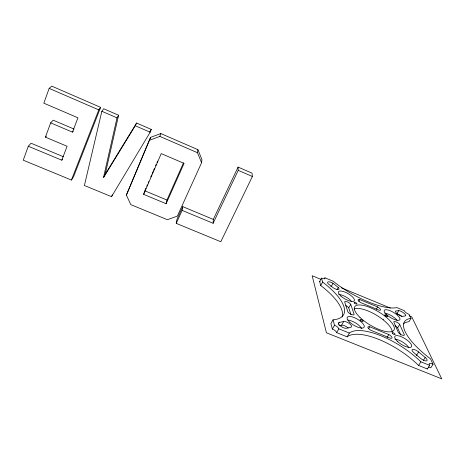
<?xml version="1.0" encoding="UTF-8"?>
<svg xmlns="http://www.w3.org/2000/svg" width="465" height="465" viewBox="0 0 465 465"><rect width="100%" height="100%" fill="white"/><g stroke="black" fill="none" stroke-linecap="round" stroke-linejoin="round"><path stroke-width="0.7" d="M182.751 206.64L182.141 210.389L213.121 223.287L213.307 219.393L238.086 167.098L252.013 173.143L252.367 176.485L220.805 241.742L176.241 223.363L176.927 219.457L182.751 206.64L213.307 219.393M150.584 137.367L126.387 195.021L130.781 204.617L167.371 219.707L177.339 216.132L201.583 162.727L201.938 159.547L197.892 149.649L160.82 133.56L150.584 137.367L126.41 195.073M201.583 162.727L197.48 152.706L197.892 149.649M118.592 115.227L117.017 117.848L103.486 177.636L135.269 125.753L136.576 123.033L151.265 129.41L150.172 132.211L111.53 196.678L84.403 185.494L101.858 111.28L103.66 108.746L118.592 115.227L105.2 174.265L103.771 177.078M144.603 191.388L143.644 194.358L166.127 203.722L166.958 200.043L183.512 162.814M149.486 140.273L159.867 136.414L160.82 133.56M28.284 146.243L23.25 160.187L71.418 180.054L73.58 176.648L100.626 107.363L51.766 86.153L49.174 88.391L43.838 103.172L77.94 117.802L72.476 132.136L50.673 122.876L45.419 137.152L67.094 146.266L61.787 160.193L28.284 146.243L31.103 143.249L63.449 156.757M71.418 180.054L98.783 109.88L100.626 107.363M145.929 188.151L144.789 190.79L166.958 200.043M146.783 186.169L147.353 184.849M148.207 182.867L148.771 181.548M150.765 176.927L151.619 174.945M152.189 173.625L153.037 171.643M153.607 170.324L154.461 168.342M155.601 165.703L156.17 164.383M157.019 162.401L157.589 161.082M143.644 194.358L161.216 153.59L184.07 163.389L166.127 203.722M111.53 196.678L112.327 194.881M176.241 223.363L182.141 210.389M213.121 223.287L238.243 170.364L238.086 167.098M342.141 316.915A54.853 20.315 28.5 0 0 320.722 285.539L319.653 281.534L321.53 278.105A4.505 1.511 28.7 0 0 324.942 277.814L333.12 281.203A48.453 15.229 29.5 0 0 396.843 307.598L404.364 310.713A3.737 1.174 31 0 0 409.113 314.34L411.037 318.351A55.893 17.827 32.6 0 0 430.491 358.864L433.072 364.24L430.764 367.844A4.981 1.75 33.1 0 0 428.521 367.042M320.722 285.539L322.623 282.081L321.53 278.105M324.32 278.948L324.942 277.814M333.004 283.29A4.952 1.674 29.2 0 0 328.412 281.825A4.952 1.674 29.2 0 0 328.238 283.836L333.51 288.004A4.941 1.668 29.2 0 0 338.177 289.521A4.941 1.668 29.2 0 0 338.288 287.446L333.004 283.29L331.109 286.702A4.946 1.691 29.2 0 0 330.842 286.55M337.009 289.73L338.288 287.446M322.623 282.081A54.963 20.065 28.5 0 1 333.033 319.85L330.9 323.605L332.359 329.051A4.121 1.587 30.4 0 1 336.648 332.644L347.14 336.846A50.807 19.263 32.5 0 1 418.576 365.461L427.358 368.983L429.677 365.351A4.987 1.726 33 0 1 433.072 364.24M332.359 329.051L334.527 325.256L333.033 319.85M338.154 324.338L339.223 322.466L343.74 321.484A4.883 1.802 30.5 0 1 349.697 323.814A4.883 1.802 30.5 0 1 350.906 327.226L346.431 328.273A4.929 1.837 30.4 0 1 340.38 325.924A4.929 1.837 30.4 0 1 339.223 322.466M350.953 314.636L348.744 307.871L350.755 304.36A3.598 1.25 29.9 0 0 347.309 301.866A3.598 1.25 29.9 0 0 344.675 301.872L347.89 311.887A3.72 1.319 30.2 0 0 351.435 314.456A3.72 1.319 30.2 0 0 354.127 314.433L350.755 304.36M336.648 332.644L338.828 328.842A4.127 1.569 30.4 0 0 334.527 325.256M339.02 325.773L341.606 325.192L343.74 321.484M358.864 301.326L359.846 299.617L377.656 306.958A3.528 1.168 30.5 0 1 380.515 309.452A3.528 1.168 30.5 0 1 378.928 310.108L360.98 302.721A3.505 1.174 30.1 0 1 358.108 300.221A3.505 1.174 30.1 0 1 359.846 299.617M347.14 336.846L349.343 333.062A50.918 19.03 32.4 0 1 420.883 361.817L429.677 365.351M376.325 309.213L377.656 306.958M368.681 328.604L369.751 326.796L388.827 334.544A3.819 1.337 31.5 0 1 391.949 337.323A3.819 1.337 31.5 0 1 390.304 338.177L371.058 330.382A3.796 1.354 31 0 1 367.937 327.587A3.796 1.354 31 0 1 369.751 326.796M149.782 131.88L151.265 129.41M398.86 310.556L395.494 311.079A4.935 1.581 30.9 0 0 397.459 313.98A4.935 1.581 30.9 0 0 402.335 316.409L405.695 315.84A4.952 1.581 30.9 0 0 403.655 312.962A4.952 1.581 30.9 0 0 398.86 310.556L396.872 313.858A4.941 1.598 31 0 1 401.876 316.427M387.025 337.526L388.827 334.544M400.789 335.102L397.639 327.86L399.72 324.43A3.604 1.197 31.2 0 0 396.192 321.92A3.604 1.197 31.2 0 0 393.803 322.007L398.296 332.428A3.726 1.261 31.5 0 0 401.917 335.009A3.726 1.261 31.5 0 0 404.364 334.905L399.72 324.43M105.2 174.265L136.576 123.033M411.037 318.351L409.014 321.652A55.788 18.054 32.7 0 0 403.481 323.843M416.384 355.533L418.628 351.964L425.213 357.504A4.952 1.715 32.6 0 1 426.44 360.916A4.952 1.715 32.6 0 1 420.505 358.294L413.891 352.691A4.9 1.697 32.3 0 1 412.757 349.372A4.9 1.697 32.3 0 1 418.628 351.964M418.576 365.461L420.883 361.817M423.319 360.491L425.213 357.504M61.787 160.193L62.56 159.14M72.476 132.136L73.36 131.014M45.419 137.152L46.279 136.193M50.673 122.876L53.196 120.185L74.028 129.049M338.828 328.842L349.343 333.062M320.85 279.32L312.16 275.728L326.424 332.777L441.75 378.847L411.775 316.909L409.101 315.805M341.577 287.887L390.379 308.062M49.174 88.391L98.783 109.88M101.858 111.28L117.017 117.848M135.269 125.753L150.172 132.211M159.867 136.414L197.48 152.706M238.243 170.364L252.367 176.485M353.981 309.074A22.791 7.94 30.8 0 1 375.906 314.863A22.791 7.94 30.8 0 1 392.216 331.504M394.89 339.154A9.788 3.429 31.9 0 1 408.816 347.582M347.797 320.071A9.771 3.575 30.6 0 1 361.671 328.517M338.671 294.438A9.079 3.133 29.8 0 1 351.546 301.448M384.869 313.125A9.079 3.017 31 0 1 397.087 320.432M394.994 325.75A3.598 1.215 31.3 0 1 397.639 327.86M345.745 305.569A3.592 1.261 30 0 1 348.744 307.871M341.606 325.192A4.871 1.825 30.6 0 1 348.227 328.104M427.358 368.983A4.981 1.75 33.1 0 1 427.091 368.542M320.135 281.72A4.499 1.535 28.8 0 1 319.653 281.534M383.491 319.385A1.662 0.558 30.9 0 1 383.183 319.13M397.273 341.223A9.812 3.389 31.8 0 0 411.478 346.803A9.812 3.389 31.8 0 0 400.882 336.561A9.812 3.389 31.8 0 0 397.273 341.223M349.785 322.274A9.794 3.534 30.6 0 0 364.083 327.308A9.794 3.534 30.6 0 0 353.22 317.2A9.794 3.534 30.6 0 0 349.785 322.274M340.833 296.025A9.097 3.092 29.7 0 0 354.243 300.884A9.097 3.092 29.7 0 0 344.228 291.805A9.097 3.092 29.7 0 0 340.833 296.025M386.421 314.526A9.097 2.982 30.9 0 0 399.737 319.856A9.097 2.982 30.9 0 0 390.013 310.672A9.097 2.982 30.9 0 0 386.421 314.526M359.922 317.374A22.837 7.841 30.7 0 0 393.582 330.58A22.837 7.841 30.7 0 0 369.472 307.301A22.837 7.841 30.7 0 0 359.922 317.374M392.605 333.574A1.75 0.605 31.5 0 0 395.122 334.504A1.75 0.605 31.5 0 0 393.163 332.684A1.75 0.605 31.5 0 0 392.605 333.574M360.503 320.437A1.75 0.622 30.6 0 0 363.072 321.391A1.75 0.622 30.6 0 0 361.183 319.595A1.75 0.622 30.6 0 0 360.503 320.437M354.493 303.087A1.662 0.57 30 0 0 356.951 304.011A1.662 0.57 30 0 0 355.161 302.343A1.662 0.57 30 0 0 354.493 303.087M385.229 315.712A1.662 0.552 30.8 0 0 387.636 316.613A1.662 0.552 30.8 0 0 385.781 314.927A1.662 0.552 30.8 0 0 385.229 315.712"/></g></svg>
